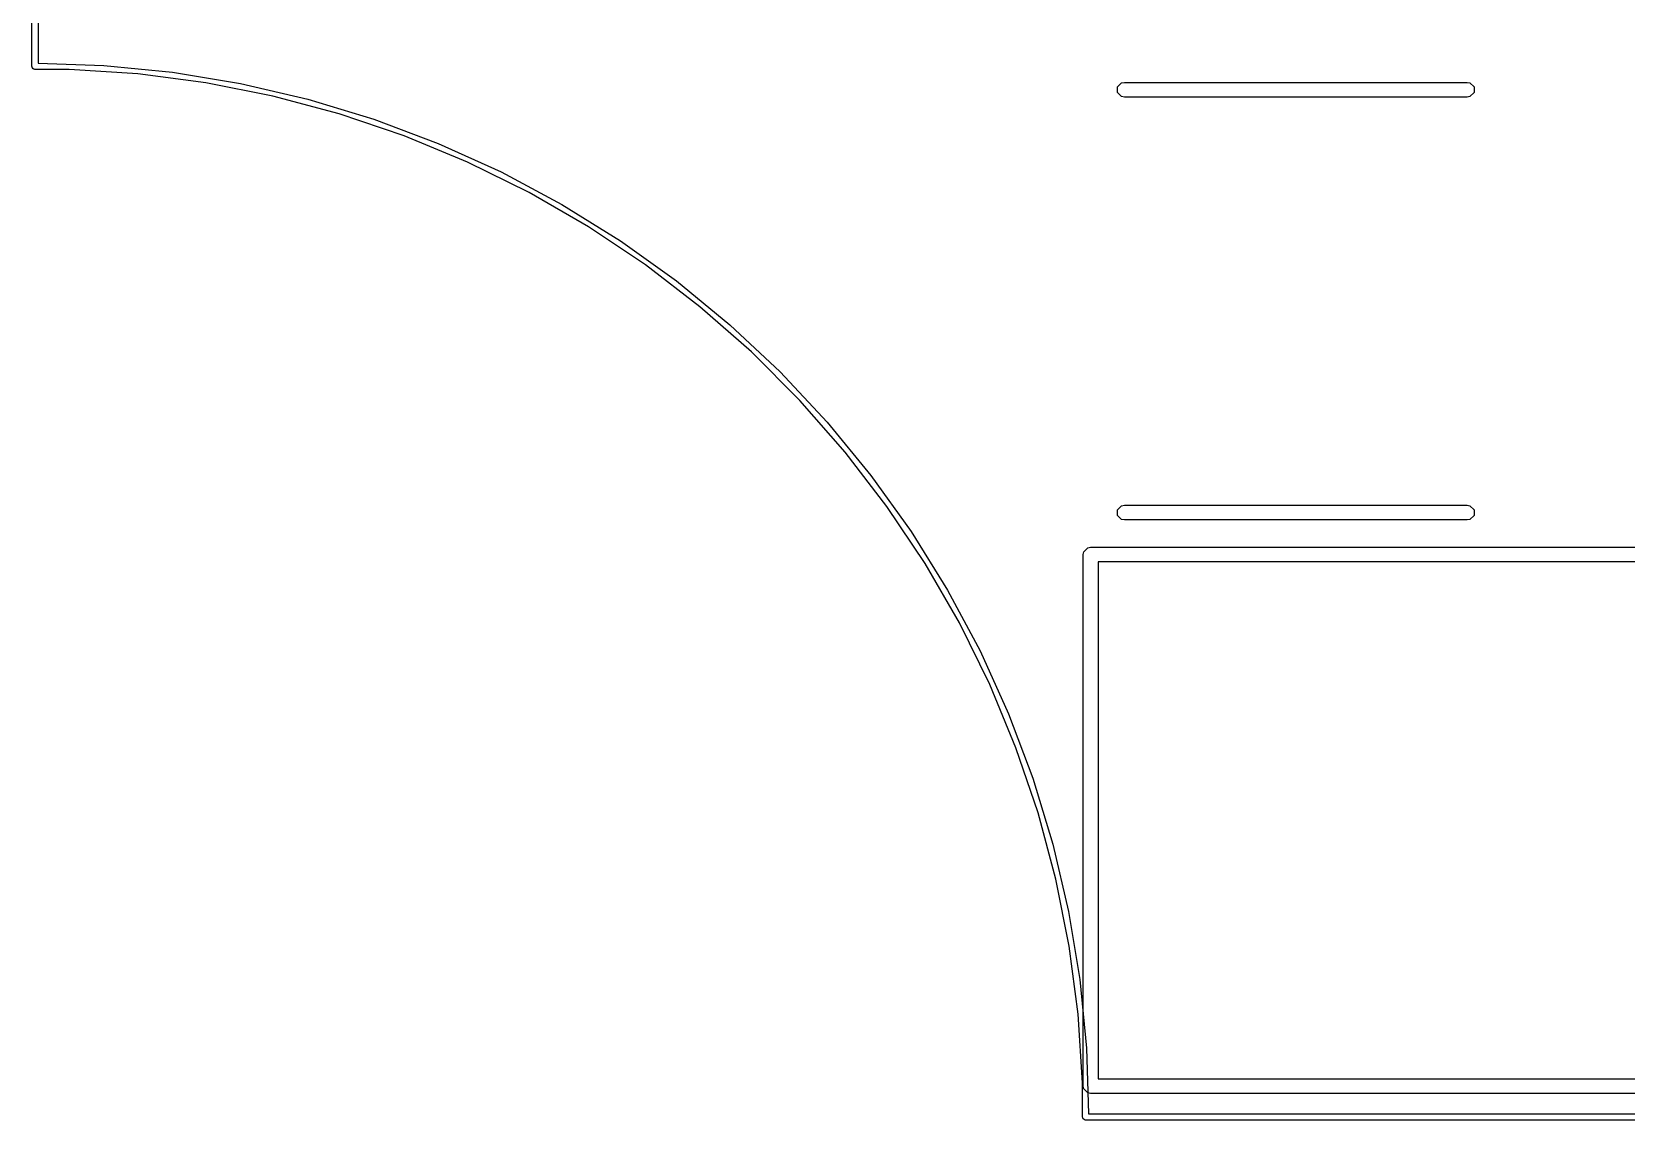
# Model space of a CAD drawing. Extents: x 89 to 178, y -115 to -57.
# Drawn here: x 88.97 to 101.87, y -115.02 to -106.22 of the extents above; entities that cross this region are included whole.
import ezdxf

# ---------------------------------------------------------------- set-up
doc = ezdxf.new("R2010")
doc.units = 0
doc.layers.add('BLACK', color=7, linetype='CONTINUOUS')

msp = doc.modelspace()

# ---------------------------------------------------------------- linework, layer by layer
at = {"layer": 'BLACK', "linetype": 'CONTINUOUS'}
for p, q in [((88.975, -106.5), (88.975, -65.5)), ((89.025, -65.524181), (89.025, -106.475818)), ((88.976224, -106.506153), (88.975, -106.5)), ((88.976224, -106.507725), (88.976224, -106.506153)), ((88.976654, -106.508317), (88.976224, -106.507725)), ((88.976903, -106.509567), (88.976654, -106.508317)), ((88.979312, -106.511976), (88.976903, -106.509567)), ((88.985305, -106.520225), (88.979312, -106.511976)), ((88.988646, -106.52131), (88.985305, -106.520225)), ((88.990433, -106.523097), (88.988646, -106.52131)), ((88.994144, -106.523097), (88.990433, -106.523097)), ((89, -106.525), (88.994144, -106.523097)), ((89.277443, -106.525), (89, -106.525)), ((89.025, -106.475818), (89.557562, -106.493253)), ((89.83114, -106.561291), (89.277443, -106.525)), ((89.557562, -106.493253), (90.112736, -106.547933)), ((90.381279, -106.633718), (89.83114, -106.561291)), ((90.112736, -106.547933), (90.663145, -106.638805)), ((90.925502, -106.741971), (90.381279, -106.633718)), ((90.663145, -106.638805), (91.206432, -106.765482)), ((97.758315, -106.667039), (97.790787, -106.634567)), ((97.790787, -106.634567), (97.813748, -106.63)), ((97.813748, -106.63), (100.586252, -106.63)), ((100.586252, -106.63), (100.609213, -106.634567)), ((100.609213, -106.634567), (100.641685, -106.667039)), ((91.461481, -106.885586), (90.925502, -106.741971)), ((91.206432, -106.765482), (91.740271, -106.927421)), ((97.758315, -106.712961), (97.758315, -106.667039)), ((97.790787, -106.745433), (97.758315, -106.712961)), ((97.813748, -106.75), (97.790787, -106.745433)), ((100.586252, -106.75), (97.813748, -106.75)), ((100.609213, -106.745433), (100.586252, -106.75)), ((100.641685, -106.712961), (100.609213, -106.745433)), ((100.641685, -106.667039), (100.641685, -106.712961)), ((91.986918, -107.063948), (91.461481, -106.885586)), ((91.740271, -106.927421), (92.262376, -107.123927)), ((92.499566, -107.276294), (91.986918, -107.063948)), ((92.262376, -107.123927), (92.770511, -107.35416)), ((92.997227, -107.521713), (92.499566, -107.276294)), ((92.770511, -107.35416), (93.2625, -107.617133)), ((93.477772, -107.799156), (92.997227, -107.521713)), ((93.2625, -107.617133), (93.736236, -107.911722)), ((93.939143, -108.107434), (93.477772, -107.799156)), ((93.736236, -107.911722), (94.189691, -108.236663)), ((94.379363, -108.445227), (93.939143, -108.107434)), ((94.189691, -108.236663), (94.620923, -108.590566)), ((94.796548, -108.811088), (94.379363, -108.445227)), ((94.620923, -108.590566), (95.028085, -108.971915)), ((95.188912, -109.203452), (94.796548, -108.811088)), ((95.028085, -108.971915), (95.409434, -109.379077)), ((95.554773, -109.620637), (95.188912, -109.203452)), ((95.409434, -109.379077), (95.763337, -109.810309)), ((95.892566, -110.060857), (95.554773, -109.620637)), ((95.763337, -109.810309), (96.088278, -110.263764)), ((96.200844, -110.522228), (95.892566, -110.060857)), ((97.758315, -110.087039), (97.790787, -110.054567)), ((97.758315, -110.132961), (97.758315, -110.087039)), ((97.790787, -110.165433), (97.758315, -110.132961)), ((97.790787, -110.054567), (97.813748, -110.05)), ((97.813748, -110.05), (100.586252, -110.05)), ((100.586252, -110.05), (100.609213, -110.054567)), ((100.609213, -110.054567), (100.641685, -110.087039)), ((100.641685, -110.132961), (100.609213, -110.165433)), ((100.641685, -110.087039), (100.641685, -110.132961)), ((96.088278, -110.263764), (96.382867, -110.7375)), ((97.813748, -110.17), (97.790787, -110.165433)), ((100.586252, -110.17), (97.813748, -110.17)), ((100.609213, -110.165433), (100.586252, -110.17)), ((97.484567, -110.427039), (97.517039, -110.394567)), ((97.517039, -110.394567), (97.54, -110.39)), ((97.54, -110.39), (103.35, -110.39)), ((96.478287, -111.002773), (96.200844, -110.522228)), ((97.48, -110.45), (97.484567, -110.427039)), ((97.48, -114.75), (97.48, -110.45)), ((103.35, -110.51), (97.6, -110.51)), ((97.6, -110.51), (97.6, -114.69)), ((96.382867, -110.7375), (96.64584, -111.229489)), ((96.723706, -111.500434), (96.478287, -111.002773)), ((96.64584, -111.229489), (96.876073, -111.737624)), ((96.936052, -112.013082), (96.723706, -111.500434)), ((96.876073, -111.737624), (97.072579, -112.259729)), ((97.114414, -112.538519), (96.936052, -112.013082)), ((97.072579, -112.259729), (97.234518, -112.793568)), ((97.258029, -113.074498), (97.114414, -112.538519)), ((97.234518, -112.793568), (97.361195, -113.336855)), ((97.366282, -113.618721), (97.258029, -113.074498)), ((97.361195, -113.336855), (97.452067, -113.887264)), ((97.438709, -114.16886), (97.366282, -113.618721)), ((97.452067, -113.887264), (97.506747, -114.442438)), ((97.475, -114.722557), (97.438709, -114.16886)), ((97.506747, -114.442438), (97.524182, -114.975)), ((97.475, -115), (97.475, -114.722557)), ((97.484567, -114.772961), (97.48, -114.75)), ((97.517039, -114.805433), (97.484567, -114.772961)), ((97.6, -114.69), (103.35, -114.69)), ((97.54, -114.81), (97.517039, -114.805433)), ((103.35, -114.81), (97.54, -114.81)), ((97.476903, -115.005856), (97.475, -115)), ((97.476903, -115.009567), (97.476903, -115.005856)), ((97.478689, -115.011353), (97.476903, -115.009567)), ((97.479775, -115.014695), (97.478689, -115.011353)), ((97.488023, -115.020687), (97.479775, -115.014695)), ((97.490433, -115.023097), (97.488023, -115.020687)), ((97.491682, -115.023345), (97.490433, -115.023097)), ((97.492275, -115.023776), (97.491682, -115.023345)), ((97.493847, -115.023776), (97.492275, -115.023776)), ((97.5, -115.025), (97.493847, -115.023776)), ((169.5, -115.025), (97.5, -115.025)), ((97.524182, -114.975), (169.475818, -114.975))]:
    msp.add_line(p, q, dxfattribs=at)

doc.saveas('drawing.dxf')
